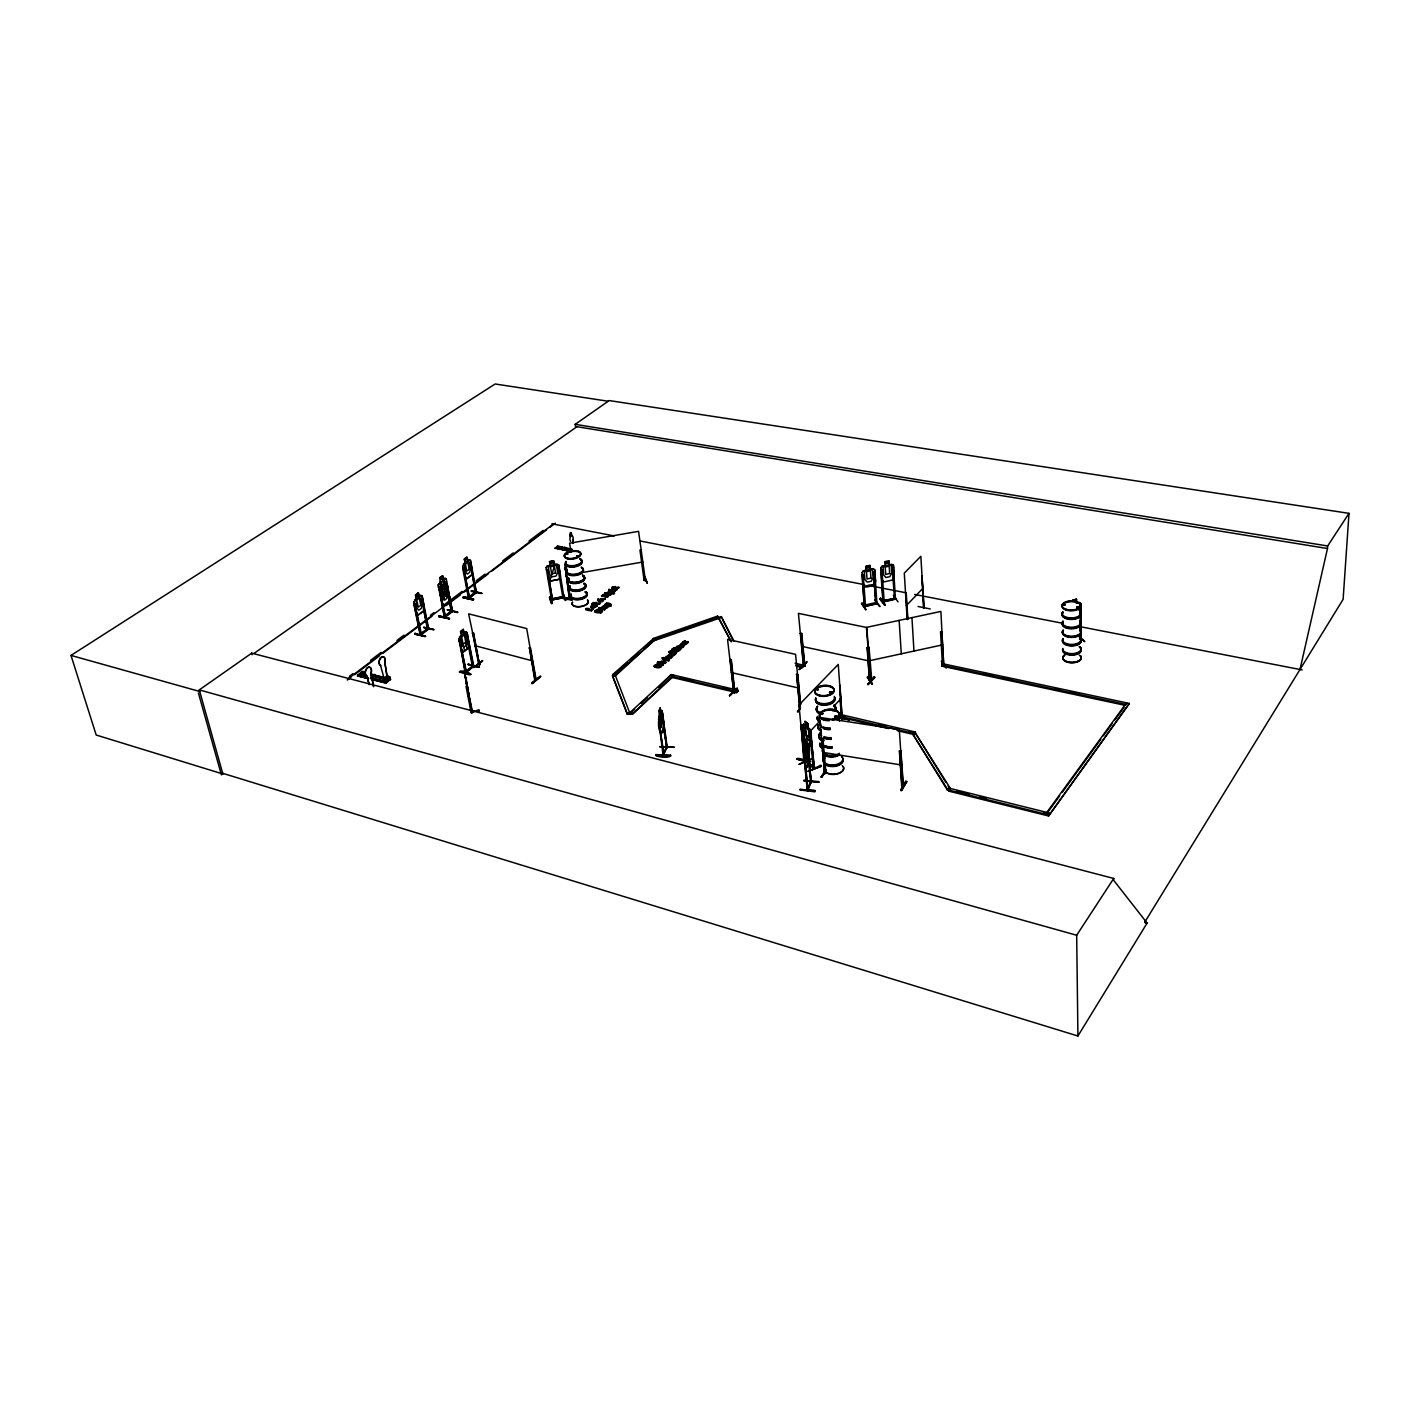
<?xml version="1.0" encoding="UTF-8"?>
<svg xmlns="http://www.w3.org/2000/svg" width="1420" height="1420" viewBox="0 0 1420 1420"><rect width="100%" height="100%" fill="white"/><g stroke="black" fill="none" stroke-linecap="round" stroke-linejoin="round"><path stroke-width="1.5" d="M804.536 665.11L803.152 664.862L804.891 666.051L801.697 633.462L800.33 633.462L801.697 633.462M808.015 744.488C811.743 743.956 807.199 777.734 805.566 764.652M1126.521 703.912L1126.521 702.865L1046.824 812.4M941.851 665.163L1125.439 704.338L1125.439 705.403L941.904 666.175L941.851 665.163L943.075 663.797L1129.344 703.45L1048.581 815.985L949.093 791.224L949.039 790.141L950.37 788.473L1049.806 813.128L1049.841 814.246L1043.487 812.666M800.49 707.018L799.353 706.716L800.063 707.639M611.896 589.797L615.144 591.093L611.984 590.418L611.984 589.229L616.919 589.637L613.777 587.134C616.954 585.022 613.085 589.513 615.25 586.513M385.69 676.914L387.98 677.606M386.364 677.571L385.743 676.896L388.015 677.447L387.092 677.571L384.944 662.483A4.615 2.911 -75.4 0 0 383.702 656.928A4.615 2.911 -75.4 0 0 379.584 660.122A4.615 2.911 -75.4 0 0 380.826 665.678L380.595 665.625A4.615 2.911 -75.4 0 1 379.353 660.069A4.615 2.911 -75.4 0 1 383.489 656.874A4.615 2.911 -75.4 0 1 384.731 662.43L387.465 677.961L383.471 680.89L382.761 679.541L383.222 681.564L387.695 678.014L386.4 677.393M799.886 789.946L814.956 791.827L815.098 790.603L799.833 789.413L815.08 790.62M662.767 720.259L661.525 727.501L659.377 717.739L658.969 710.728L660.176 708.012L660.761 712.201M442.916 585.608L442.969 585.076M423.888 610.547L424.048 606.234M424.083 610.653L417.551 615.428L424.083 610.653L424.136 606.18L422.148 596.027L420.799 595.388L419.024 596.684L418.35 592.903L422.166 604.245L421.42 608.292L418.864 610.192L416.859 608.186L415.581 594.927L418.226 592.885L415.598 594.962M441.922 602.186L443.502 605.399L449.554 600.607L449.59 596.329M449.519 600.66L447.815 586.265L446.519 585.608L440.448 590.347M839.912 689.41L841.669 719.283M440.253 594.962L441.833 598.068L447.992 593.329L448.045 589.034M448.081 593.4L448.241 588.998M469.061 642.923L468.884 647.52L462.476 652.685L458.784 639.018L461.482 635.379L460.382 637.917L461.82 645.212L463.808 647.236L466.363 645.177L467.109 640.97L465.689 633.693L464.074 633.48M469.186 642.941L468.99 647.555L462.512 652.508M606.837 606.926C604.707 609.89 601.832 605.754 605.949 607.37C597.66 610.671 611.044 607.121 606.908 607.387M472.221 570.343L472.061 574.55L466.186 579.183L472.168 574.585L472.434 570.325M387.358 676.808L386.364 677.109M387.962 677.18L387.429 677.855M600.198 600.021C594.909 597.074 598.619 605.257 604.689 599.062L603.34 599.329M667.08 746.033L666.104 746.76M667.151 747.151L663.016 755.298M733.607 692.463L734.992 692.747L731.3 659.661L729.916 659.661L731.3 659.661M734.211 692.161C731.673 690.404 736.891 691.913 733.803 690.954M811.566 781.728L810.625 782.686L811.033 781.692M811.53 780.68L810.5 781.426L810.909 780.432M1327.487 548.528L1327.647 545.972L1349 513.348L609.18 400.564L575.207 424.332L575.544 426.479L1327.487 548.528L1299.992 669.495M664.081 754.748L658.72 720.969L663.104 755.298M808.299 789.768L808.104 788.455L807.075 789.378L807.891 790.691L801.199 725.354L803.773 760.374L804.377 759.522M804.377 760.392L804.466 758.245M839.38 685.86L840.001 685.185L842.22 719.585L838.261 664.4L798.945 705.03L807.27 790.674L807.59 789.786M663.832 657.424L663.264 658.418L664.702 657.851C667.631 656.998 667.808 655.401 668.128 658.454A1.881 0.959 -7.7 0 0 669.139 658.507C672.423 657.602 666.051 656.395 668.678 658.649C675.813 657.691 665.767 652.898 665.43 658.667C677.251 665.27 656.306 654.141 663.389 659.04M1349 513.348L1343.125 599.311L1144.662 922.308L1147.111 923.071L1077.922 1036.014L222.674 773.297M658.525 664.915L658.525 661.933L660.353 661.791C660.46 660.264 671.749 664.684 660.584 663.051L659.377 664.152L663.353 665.075L657.886 664.755L658.134 663.797L663.353 665.075M657.886 663.672L657.868 662.004L657.886 664.755M659.714 714.934L658.56 719.159L663.761 755.333M662.128 711.118L661.525 710.621C651.957 731.584 668.802 748.056 662.146 710.976L667.258 747.24M415.066 633.356C446.98 641.698 392.985 628.953 425.503 636.355M425.024 636.675L414.817 634.136M438.833 616.688C470.872 623.433 417.658 610.831 449.465 618.747M449.306 618.215L439.117 615.854M459.388 671.944C482.818 680.109 463.435 667.595 459.388 671.962M470.623 674.198L459.76 671.482L470.73 674.251M473.464 599.045L463.364 596.773L473.517 598.991L473.197 599.95L463.08 597.66L463.399 596.719M473.197 599.932L463.097 597.572M563.935 598.139L572.438 599.95C550.694 597.98 573.769 596.737 569.81 599.08L565.16 564.255L566.225 576.342M564.237 597.856L570.698 599.258M804.253 753.203L807.59 743.991L806.596 746.086L806.205 741.524L808.282 754.126L806.826 761.741L805.353 748.748L804.412 753.221L808.033 790.532M796.868 759.185L804.59 760.978C794.082 759.505 795.005 756.558 804.856 760.073M797.206 758.741L804.856 760.694M810.66 761.954L810.625 761.439M611.346 590.063L614.168 589.052M811.707 746.547L805.211 741.311L803.951 736.376L805.158 741.4L811.707 746.547L811.157 731.477L808.158 727.839M811.849 746.476L812.329 742.944M591.732 607.778L591.927 605.861L593.294 606.5L591.643 607.671L594.323 606.216L590.827 606.677L591.732 608.31L596.063 606.659L590.525 607.21L593.045 603.216M835.83 717.348C839.38 716.035 831.942 717.153 836.309 716.141M837.214 716.567L836.611 717.49M834.871 716.905L836.451 716.425M807.199 790.638L810.927 781.799M830.753 691.753L831.357 692.978M831.729 692.765L831.002 691.753M830.487 693.279L832.138 692.25M830.469 693.475L829.866 692.037M829.422 692.64L830.522 691.788M831.019 691.7L829.937 692.889L830.309 691.859M822.766 713.887L821.275 713.674L822.996 713.55M609.641 604.494C609.286 607.387 601.885 603.979 606.18 604.139A2.343 1.118 -8.5 0 0 604.955 604.884C605.009 607.494 610.476 606.216 609.996 604.352C609.003 606.606 612.535 606.819 610.28 604.529M822.109 713.035L821.31 713.798M818.186 689.8L817.157 688.948L817.689 690.031M817.813 689.108L817.192 688.966M817.742 689.747L816.908 689.818M670.524 755.191L655.969 754.641M655.987 754.517C654.655 757.162 671.323 758.812 670.542 755.085M670.577 755.813L656.04 755.103L670.63 755.777M482.622 661.063L473.605 667.648L482.143 661.028M655.88 755.6L670.435 756.221M601.672 596.365L604.281 594.519L610.209 594.483L606.464 595.726L606.216 594.359L604.245 594.075L601.565 595.743L607.831 597.163M812.045 758.688L808.814 760.694M387.749 677.5L387.483 677.997M570.201 533.086L570.396 537.115A2.787 1.58 -79 0 0 570.68 541.233L570.538 541.215M595.264 606.659C590.649 610.209 594.376 605.133 596.063 606.659M549.504 597.447C553.747 613.245 551.918 594.022 549.504 597.465L551.688 603.358M550.037 596.737L552.398 603.198M875.554 580.283C877.152 589.442 850.473 587.472 874.347 584.436L875.554 580.283L874.773 569.686L873.176 568.639L870.478 569.331M892.914 579.768L894.032 575.615M881.572 578.526L883.151 582.111L893.02 579.875L894.209 575.668L893.482 565.071L889.168 564.645L888.902 560.705L884.678 561.663L885.139 565.764L883.116 567.556L883.613 574.869L885.938 577.514L889.861 576.626L891.76 573.023L891.281 565.71L889.08 564.876L888.778 560.865M535.659 680.144L534.683 679.878L529.465 647.751L530.476 648.017L536.227 679.931L535.003 679.612M870.762 681.067L866.431 627.409L940.892 611.416L943.643 664.808L942.206 664.791M475.682 593.24L470.41 562.568L475.292 593.134L476.055 592.584L468.351 598.406L469.612 597.856L463.754 567.84L468.742 598.53L476.57 592.637L470.357 560.421C466.062 562.515 468.76 554.368 464.269 559.072L465.103 562.87L462.654 566.065L466.186 579.183M421.119 633.497L420.551 635.166L413.788 602.115L416.38 598.743M445.046 578.437L438.123 584.827L444.62 617.593L445.472 616.972L438.336 584.845L440.644 581.525M894.103 599.187L895.452 597.731M1079.981 625.315L1080.922 622.333L1080.087 625.368M1080.105 629.024L1080.656 603.34L1080.993 638.858M1079.768 630.569L1081.117 626.113M1079.732 617.256L1080.62 614.363M1079.821 617.327L1080.851 614.398M882.778 601.778L895.523 598.867L895.257 597.749M882.69 600.642L884.11 600.323M571.337 551.759L555.22 547.818L571.798 551.386M571.674 549.504L557.03 547.037L557.598 545.99L559.462 546.611L557.084 548.457L559.427 546.363M385.938 683.038L385.69 680.269L382.761 679.541M371.667 679.47L385.956 683.038L390.82 679.186M389.47 680.286L373.229 676.168L389.435 680.286L390.038 676.861L387.11 676.133M357.52 675.831L367.709 678.387L357.414 675.884L361.923 671.411C371.951 671.411 351.592 680.535 364.798 672.121M368.17 678.014C361.923 677.358 349.995 673.009 365.046 676.275M864.212 606.447L877.01 603.5M683.481 642.621L684.937 640.74L683.712 642.727M478.327 664.596L479.818 664.649L478.717 663.229M729.401 695.747L737.299 688.043L729.454 695.676M729.969 695.764L737.246 688.576M865.863 609.677C857.68 598.122 864.567 603.376 865.809 609.766L861.408 603.571M870.105 680.641L871.791 680.553L869.04 647.289L867.797 647.573L870.904 681.032L868.543 647.697L867.123 647.697L869.466 680.766L870.762 680.996L866.786 627.534L798.43 613.369L803.454 666.122L804.643 666.282L801.448 633.71M879.867 599.009L885.139 604.92L879.867 599.009L880.542 598.228M685.487 643.668L683.677 646.029L680.038 645L684.085 643.739L682.115 642.87L680.233 644.822L685.274 644.538L687.173 641.68L682.523 642.053L684.955 640.704M884.429 605.062L879.921 598.938M867.815 677.163L872.43 684.316L867.868 676.577L872.43 684.316L867.176 677.393L867.904 676.577M802.176 667.098C790.496 677.553 815.612 652.472 803.791 665.767M799.3 669.139L806.649 661.738M673.24 655.206L671.092 655.791M600.11 600.216C596.808 596.258 596.595 602.293 601.459 601.832A2.041 0.976 -8.6 0 0 602.595 601.512L603.447 599.968M678.085 647.342C694.22 644.414 671.731 645.976 677.358 646.987M475.292 593.134L476.233 591.643M451.134 610.99L452.252 610.529M446.572 583.354L452.589 611.487L451.4 611.931M452.092 611.487L444.158 617.487L445.117 615.96M677.393 650.75L673.293 650.804L676.719 652.082L678.121 650.875L672.885 651.904M818.878 782.331L803.667 780.379L818.843 781.603M427.438 628.243L428.574 627.782L427.739 628.474M428.148 627.764L427.509 629.468L428.805 628.882M665.944 662.678L658.525 661.933M674.163 747.328L659.697 746.778M673.879 654.922C678.582 654.691 661.862 649.117 672.743 655.082C668.713 655.117 665.465 654.957 671.731 655.774C675.157 653.537 674.18 656.732 670.968 656.324M810.536 781.781L807.678 789.467M811.033 781.479L811.441 780.609L807.962 790.532M420.302 634.935L421.491 634.527L414.977 603.89L413.877 604.37L420.196 635.077L428.361 628.865L422.486 600.358M666.158 747.115L663.885 753.7M663.14 755.387L666.637 747.133M806.169 768.131L809.045 761.209M663.832 727.129L661.099 733.643L660.176 730.253M807.696 747.186L808.104 751.499M806.205 741.524L804.998 744.471L806.347 741.772M805.442 744.719L806.205 742.979M805.584 746.157L806.347 744.435M662.466 713.603L666.867 747.967L663.389 726.916M660.726 712.432L661.525 710.444L662.288 711.118M659.182 710.781L660.335 708.012M578.508 556.658C578.277 555.114 579.023 555.877 578.011 556.604M578.171 556.622L576.538 556.125M577.07 556.622L577.78 555.699M611.984 590.028L616.919 589.637M567.627 554.261L566.491 553.906M567.326 554.191L566.491 554.421M564.237 548.741L564.716 548.457M810.5 738.347L809.435 740.654L806.826 738.613L804.341 726.17L805.601 725.833L803.684 724.218L802.708 725.016L804.519 742.571M442.294 588.909L441.229 591.199L442.632 598.193L444.549 600.181L446.98 598.317L447.708 594.341L444.176 583.159L441.442 585.129L442.419 588.963M616.316 588.767L618.854 587.276L614.363 587.259M618.854 587.276C617.931 589.886 610.902 586.815 614.079 588.413M666.104 658.33L668.288 656.395M599.968 603.642L593.666 604.37L597.429 605.808L592.406 604.583L593.524 602.577L599.968 603.642L591.643 603.66L592.335 605.559L593.844 605.506M841.74 719.39L842.344 717.419L841.581 718.076M813.66 766.924L814.689 768.575L813.252 768.06L809.755 730.377L808.211 727.856M806.684 761.83L814.53 767.12M808.85 763.853L814.583 768.397M1076.786 607.742L1079.111 607.05M1079.306 607.529L1077.478 607.778M1077.319 608.133L1076.608 607.085M1077.034 607.653L1076.857 607.405M1077.727 606.606L1077.159 607.76M1064.84 605.097L1064.006 604.192L1063.882 605.24M1063.757 604.476L1064.574 604.884L1063.811 604.263M1063.793 604.849L1065 604.902M372.821 675.547L371.472 676.417M607.76 606.447C603.553 603.624 598.938 609.588 604.299 606.198M903.404 785.899L900.919 750.896L899.552 750.701L901.806 786.077C900.457 784.177 904.043 783.911 903.084 786.254M900.724 790.478L906.688 781.71L901.558 790.62L900.67 789.751M906.084 781.603L900.848 790.39M901.54 790.532L906.634 781.692M901.487 785.047L903.138 784.568M900.919 750.896L899.375 751.003L901.842 786.041M555.167 548.51L557.598 545.99M386.009 683.038L371.791 679.399M389.648 679.807L372.04 674.997M825.41 770.261L820.902 777.202L824.949 772.835L824.558 771.592M826.049 769.746L821.718 777.343L826.032 770.279M824.292 771.983L825.925 771.841M826.209 773.137C822.251 774.397 828.712 772.054 824.807 771.646M563.989 597.483L551.51 600.039M1077.922 1036.014L1076.679 935.247L1113.724 878.465L251.713 653.147L199.297 689.889L222.851 773.971L96.187 735.028L71 655.419L495.172 383.986L607.991 401.221M439.117 615.801L438.833 616.724M678.121 650.875L675.441 652.49M810.678 780.609L810.802 781.87M665.288 658.17L667.56 656.501L671.909 657.3M821.612 738.4L822.925 738.613L821.612 738.4L824.576 773.243M665.856 662.004L663.051 662.98M836.646 717.029L835.99 715.875M832.173 692.623L831.712 692.197M943.679 663.655L942.046 663.69L943.555 663.353M943.785 664.773L941.762 631.563L940.537 631.847L942.472 665.146L942.401 663.957M546.239 567.698L547.286 566.154M942.312 663.584L942.117 664.879M570.911 551.368L569.597 543.185L638.574 531.346L645.39 580.389L644.289 580.318M894.263 598.281C900.493 598.743 883.613 601.796 882.938 601.991L880.737 570.148L881.891 569.881L884.216 601.707M882.832 600.607L894.209 598.583L884.039 600.625M874.631 569.775L876.939 603.837C878.785 601.636 873.815 603.465 876.868 602.701M875.803 602.861L876.921 602.364L876.921 603.802M1048.581 815.985L1129.344 703.45M1046.859 813.5L1059.71 795.839M1062.266 792.289L1100.819 739.27M1103.393 735.737L1112.392 723.366M1114.948 719.833L1123.948 707.462M862.082 572.65L863.289 570.875L866.235 570.29M875.732 602.559L864.372 605.204M862.188 572.597L864.354 606.642L861.976 574.78L863.147 574.514L865.561 606.447L865.454 605.275M883.222 601.973L880.95 567.982L882.051 566.243L884.944 565.604M880.844 568.018L882.051 566.243M601.565 607.902L603.802 606.375L607.849 607.068M599.879 603.003L597.216 603.89M569.633 597.98L569.899 597.873M570.591 598.548L565.249 567.947L569.402 598.974L570.627 598.406M949.093 791.224L950.37 788.473L915.935 734.016L913.131 734.655L947.495 790.248L950.424 789.573L948.134 785.934M464.943 671.625L465.21 672.725L473.304 666.193L466.931 632.574L465.778 631.847L463.949 633.444L463.24 629.326L467.127 649.064M897.12 730.59L914.143 734.601L915.456 733.093L915.403 732.028L838.759 714.082M914.143 734.601L915.403 732.028M941.904 666.175L943.075 663.797M468.298 597.216L475.54 592.477M468.493 598.299L462.689 568.302L463.754 567.84M451.187 611.31L444.087 616.28M444.3 617.38L438.922 586.531L445.383 617.079L444.602 615.854M930.242 608.949L918.012 606.482M838.208 717.65L849.621 719.745L837.906 716.905M924.101 608.221L921.97 575.987L923.479 608.168L923.941 607.068M668.376 657.052L668.216 659.128A1.881 0.959 -7.7 0 0 669.228 659.182L670.914 657.637M874.241 676.648L867.709 684.493L875.004 677.464L874.329 676.719M867.709 684.493L874.471 677.287L868.436 684.617M869.377 679.559L870.904 679.559L869.803 679.292M905.8 592.655L907.611 619.582M801.661 725.46L800.525 726.064M868.543 647.697L867.123 647.697M809.773 731.761L818.719 722.247M833.646 706.397L841.119 698.462M800.276 708.189L797.49 711.189L798.182 711.935M797.49 711.846L800.383 708.722M906.315 605.63L922.681 588.572M799.673 708.047L796.638 674.394L797.809 674.66L800.685 704.604M797.809 674.66L796.389 674.642M578.401 556.072L576.68 555.983L578.047 556.516M605.009 606.358C602.737 608.523 607.032 608.86 606.216 606.624M566.74 553.605L567.751 553.995L566.917 553.552M796.052 666.122L802.531 667.56L803.773 665.199L795.129 663.282M802.531 667.56L803.471 664.542M605.399 596.169L605.133 595.158L602.719 595.459L604.867 595.921L605.506 594.696L602.666 595.548M736.59 691.593L672.086 676.47L672.21 677.464L736.714 692.623L738.027 690.209L671.252 674.571L629.876 712.645L627.125 713.231L612.481 675.529L615.144 674.962L655.578 639.142L615.304 675.955L612.641 676.523L612.481 675.529M736.714 692.623L738.027 690.209M563.722 596.648L562.515 596.915M552.327 599.08C546.256 600.909 569.402 597.589 562.657 596.595M612.641 676.523L627.285 714.26L632.361 714.242L673.541 675.103M632.361 714.242L673.683 676.115M627.604 662.536L613.049 675.423L612.908 674.429L615.144 674.962L630.019 713.656L634.793 709.254M641.166 703.397L647.52 697.539M658.649 687.298L671.252 674.571M684.795 642.497L688.096 642.248A2.077 1.047 -7.4 0 1 687.919 642.852L686.339 643.881C685.736 643.597 679.47 648.514 683.996 643.082M681.493 645.408C684.458 640.402 677.802 646.987 682.434 643.952M682.079 645.55L684.085 643.739M663.264 664.418L662.856 665.519M668.5 659.643L668.092 660.761L663.14 659.998M671.82 656.644L671.411 657.744M674.802 653.946L674.394 655.046M676.009 652.827C664.471 655.33 669.903 647.094 675.601 653.946M679.026 650.094C667.489 652.596 672.903 644.378 678.618 651.194M676.364 647.307L681.529 648.549L675.157 648.408M683.233 646.278L682.825 647.378M679.843 650.094C681.44 648.159 677.109 651.283 675.245 649.064L674.908 647.751L673.541 648.07L674.997 648.408M601.157 611.967C607.441 604.547 583.868 612.89 600.891 612.89C605.683 610.44 598.654 607.866 596.648 610.369C594.927 611.434 604.689 608.417 600.766 612.304M669.193 652.49L669.601 651.372M674.198 649.987L672.476 651.549L670.843 650.804L674.198 649.987L673.382 651.46M672.21 649.756L672.618 648.656M673.63 648.727L674.908 647.751M670.932 651.46L671.341 650.36M658.72 664.01L659.945 662.891M671.909 652.064L672.476 651.549M661.915 661.099L657.797 664.098M663.051 659.341L665.341 658.01M669.778 653.999L670.187 652.898M675.245 649.064L675.636 647.964M681.405 644.751L682.931 643.366M643.97 579.52L644.307 580.336M645.372 579.271L644.005 579.839M802.797 725.159L803.738 724.395M644.147 579.236L645.319 579.076L645.461 580.425M630.853 659.661L638.929 652.508M643.792 648.212L651.886 641.059M612.908 674.429L653.36 638.645L655.578 639.142M1078.49 607.423L1077.744 607.032M604.92 608.807L604.512 609.854L598.619 607.991L604.92 608.807L604.512 609.854M606.18 604.139C605.932 601.139 615.357 604.867 609.322 606.553M600.216 608.914L600.625 607.866M602.293 608.062L604.529 606.872M596.24 610.707C602.044 614.629 603.34 607.831 597.927 609.819M595.175 611.629L597.483 609.979M598.725 608.63L599.932 607.689M591.643 607.139L593.187 605.861M605.346 598.512L600.731 598.725L605.452 599.151M602.826 596.08L604.955 596.542L610.209 594.483M605.577 596.684L610.298 595.122M592.282 607.902L594.323 606.216M591.146 609.588L593.578 608.275L591.412 610.795C579.662 609.996 588.927 605.896 591.412 610.795M593.578 608.275L591.253 610.209L585.608 608.914M597.323 605.168L596.933 606.216L592.459 605.399M601.565 595.743L607.742 596.524M610.955 593.862L610.582 594.891L604.76 593.081L610.955 593.862L610.582 594.891M615.144 591.093L608.683 589.62L615.055 590.471M616.83 588.998L616.44 590.028M608.683 589.62L611.381 590.294M612.553 586.868L612.18 587.898L613.777 587.134M608.772 590.241L609.162 589.211M585.715 609.553L586.14 608.488M593.134 603.624L593.524 602.577M604.849 593.702L606.038 592.779M592.3 603.944L594.519 603.66M613.493 591.962L610.813 593.737L608.221 592.335A2.308 1.101 -8.4 0 1 609.428 591.607C613.209 586.602 615.907 595.495 612.801 592.939C613.12 589.691 616.724 594.731 612.517 593.986M592.246 604.92L594.359 603.89L591.945 604.086L592.672 605.275M593.666 604.37L594.856 603.376M595.353 602.967L596.258 602.222M594.856 603.482L596.347 602.861M606.322 593.986L606.713 592.957M609.286 591.536L609.641 590.542M613.866 587.756L615.339 587.152M569.526 598.938L566.669 576.644M479.463 667.116L468.05 664.223L479.41 667.063M834.463 716.514L835.492 715.911M460.115 642.781L466.399 672.21L465.068 672.832L459.707 640.686L466.328 672.388C463.257 669.512 468.529 672.299 472.7 666.158M465.866 671.305L472.31 666.069M472.629 665.838L473.57 665.146L472.256 665.731M465.476 671.696L465.476 672.973L473.801 666.282L467.02 632.45L465.778 632.006M532.447 683.553C558.042 662.128 514.2 697.894 540.416 676.594M535.074 678.476L535.304 679.594M540.239 676.062L531.754 682.807M463.186 644.112L465.742 642.071M565.621 568.018L564.574 568.479M461.766 636.817L464.322 634.775M465.902 632.024L459.388 636.923M464.571 651.123L460.488 631.509L463.364 629.362L460.737 631.598M466.434 635.379L467.553 634.864L466.434 635.379L472.469 666.867L473.162 664.986M460.098 640.775L458.944 641.29M530.476 648.017L529.181 647.981M388.139 676.257L386.542 677.234L387.305 680.641L388.636 679.594L387.873 676.186L388.885 679.665M385.69 680.269L386.382 681.635L390.056 678.742L389.701 677.127L386.772 676.399M571.55 549.966L571.568 551.386M370.673 678.05L375.022 674.66L370.762 678.458M565.959 547.676C559.391 552.007 569.455 547.268 564.13 547.303L561.788 549.398L564.13 547.303M562.497 546.984C555.912 551.297 565.976 546.576 560.651 546.611L558.326 548.706L560.651 546.611M474.014 667.187L482.587 660.531M478.93 664.365L478.114 663.459L479.108 663.761M365.26 673.719L362.437 676.364L365.348 674.127M358.089 675.352L362.011 671.802L364.887 672.53M481.859 593.347L471.209 590.809L481.806 593.294M457.897 612.233L447.424 610.121M457.506 612.623L447.211 609.659L457.382 612.002M223.206 773.474L221.396 774.841L198.392 692.978M475.185 592.389L469.47 597.074M451.542 611.381L444.939 616.067M420.764 635.042L428.716 628.953L422.148 596.027M452.501 611.558L444.762 617.487M433.81 629.894L423.55 627.427L433.615 629.433M414.782 634.243L415.119 633.267M423.994 627.285L433.686 629.433M463.08 597.678L473.623 599.613M471.334 591.43L481.469 593.524M347.367 680.073L350.9 677.411M354.414 674.748L379.087 656.129M382.619 653.484L431.982 616.262M446.075 605.63L460.169 594.98M463.701 592.335L488.373 573.716M491.906 571.053L546.54 529.855M550.072 527.193L555.362 523.199M349.444 676.222L352.976 673.577M370.567 660.318L381.128 652.366M396.979 640.438L404.025 635.13M430.42 615.25L433.952 612.606M449.785 600.678L462.121 591.394M476.197 580.78L485.001 574.159M502.609 560.9L513.17 552.948M529.003 541.02L543.097 530.423M347.421 679.257L553.321 524.069M473.641 633.249L472.363 633.231L473.641 633.249L479.516 664.915L473.339 633.462M414.977 603.89L413.877 604.37M421.314 598.867L422.077 598.317M439.277 586.62L438.176 587.081M445.773 581.809L446.501 581.259L445.418 581.721L451.702 612.162L451.933 610.387M414.498 600.128L420.799 595.388M463.328 564.148L469.381 559.693M443.146 579.733L444.939 578.259L446.253 578.916L452.518 611.647M464.393 559.09L466.985 557.19M442.578 575.774L446.235 587.046L445.507 591.022L443.022 592.885L441.087 590.862L439.774 577.727L442.578 575.774L443.324 579.555M442.507 575.97L439.774 577.727M618.942 587.916L616.227 588.146M610.209 606.109L609.712 604.92M613.422 593.507L612.925 592.353M663.921 658.099L662.306 658.773L663.477 659.697M657.868 662.004L656.963 663.229L658.134 663.797M253.931 653.448L576.964 426.71M569.988 599.027L570.006 597.234M924.171 606.802L923.817 607.813M563.119 548.262L564.184 547.978M469.008 598.423L468.742 597.323M473.073 666.832L466.807 635.468M420.888 634.491L416.326 611.984M570.432 532.589L571.213 532.678M602.506 600.873C601.352 597.412 599.311 602.914 602.79 599.453M1064.538 604.529L1064.006 604.938M822.695 713.727L821.594 713.798M817.689 689.676L817.352 689.836M685.043 641.361L682.683 642.87L687.262 642.337M685.469 643.686L687.83 642.195A2.077 1.047 -7.4 0 0 688.008 641.591L683.393 641.964M609.127 604.778C599.772 603.571 613.777 604.902 606.642 605.772M609.925 591.093C607.742 596.187 615.197 589.176 612.34 592.229C611.718 594.927 605.754 591.998 609.18 590.915M610.014 591.732L609.091 592.885L612.837 591.714M808.033 771.326L821.381 766.232L807.98 771.468L820.866 765.185L821.381 766.25M799.14 764.262L805.069 761.564M808.335 760.321L812.417 758.404M799.176 764.208L805.051 762.043M808.069 727.91L807.749 723.561L804.945 721.395L807.803 723.561L809.826 744.897M803.542 724.271L810.181 729.383M810.589 733.501L814.139 768.77L810.909 734.3M804.891 751.34L803.063 727.59L805.885 749.6M803.827 728.194L802.62 727.785M564.414 548.457L563.296 548.617M656.768 666.619C666.672 663.85 658.578 670.666 654.407 666.37A2.13 1.083 -8 0 1 654.176 665.59C661.702 662.341 661.329 669.583 657.46 666.158M803.507 665.749L804.891 665.998M901.718 785.97L903.226 786.201M469.257 597.784L463.399 567.769M825.748 772.178L825.659 773.474M476.197 592.513L470.41 562.568M656.998 667.045L654.336 666.867A2.13 1.083 -8 0 1 654.283 666.246C658.631 661.471 664.56 669.352 656.928 666.388M478.629 664.365L479.694 664.649M871.436 679.452L870.566 680.872M655.703 640.118L653.289 638.467L717.597 616.085L731.46 641.858M659.643 637.278L715.627 617.789M653.289 638.467L654.425 639.55L721.324 616.599L734.069 641.308M653.413 639.444L654.567 640.526L721.431 617.576L721.324 616.599M849.337 720.029L837.995 717.384M564.006 597.749L558.717 564.965L560.421 575.207L559.569 579.183L549.682 581.188L559.604 579.236M551.333 598.974L562.444 596.986M821.985 712.911L822.73 713.231M1079.519 637.722L1080.602 637.491L1080.443 638.68A9.372 4.739 -0.6 0 1 1071.851 645.496A9.372 4.739 -0.6 0 1 1063.154 639.018M1080.797 637.811L1079.945 639.266M1079.484 639.018L1080.62 638.68L1080.549 605.896L1079.395 606.234M1079.732 639.231L1080.869 638.894M836.54 717.295L834.765 716.905M831.339 692.694L829.848 693.137M1072.49 600.411L1076.378 599.258L1076.431 603.376M1073.183 600.891L1075.685 600.145L1075.703 601.512M1077.46 606.855L1078.401 606.784M685.398 643.011L687.173 641.68M869.998 680.482L871.117 680.73L869.59 680.748L867.354 647.449M733.998 692.197L735.24 692.445L733.75 692.445L727.555 639.408L795.573 654.336L800.454 704.87M535.731 679.009L535.802 680.198L526.696 628.563L468.635 613.848L479.392 664.879M535.109 679.63L529.465 647.751M535.926 680.162L534.825 679.878M478.735 664.4L472.665 633M898.043 601.867L893.34 595.353M877.028 603.748L864.656 606.624M879.53 606.535L875.004 600.465M913.131 734.655L947.424 789.147L950.37 788.473M866.324 570.308L865.898 566.278L870.194 565.391L870.353 569.491L872.554 570.325L873.087 577.638L871.188 581.259L867.247 582.147L864.904 579.502L864.354 572.171L866.377 570.378L866.093 566.438L870.069 565.55L870.3 569.42M882.122 566.367L891.902 564.237M863.342 570.929L873.176 568.639M892.168 567.574L893.499 567.503L892.168 567.574L894.582 599.4L894.032 598.051M882.051 570.095L880.737 570.148M873.477 572.189L875.927 604.068L873.477 572.189L874.631 571.923M946.181 668.128L941.247 661.205M871.543 679.115L870.016 679.452L871.472 679.488M868.916 660.85L942.614 644.84M565.16 600.518L562.835 594.039L565.87 600.376L563.598 594.483M547.463 569.473L546.292 569.722L547.534 569.668L552.522 600.181L547.534 569.668M557.723 567.343L558.947 567.308L557.723 567.343L562.941 597.98L562.568 596.631L552.345 598.725M549.611 561.752L553.552 560.935L554.191 564.716L556.498 565.55L557.652 572.597L556.054 576.041L552.131 576.857L549.522 574.284L548.351 567.237L550.25 565.533L549.433 561.592L553.676 560.776L554.279 564.503M600.021 599.595L602.417 599.755L600.82 599.364M602.506 600.873A2.041 0.976 -8.6 0 1 601.76 601.121L599.897 600.678L602.879 600.074M468.263 664.702L479.108 667.311L468.067 664.205M656.43 666.726L655.046 666.193L657.726 666.193M644.556 577.337L647.147 583.087L644.467 576.715L645.266 577.212M644.183 580.389L645.425 580.141M644.112 580.62L639.958 550.055L641.112 549.842M583.034 572.384L642.852 562.018M420.799 633.338C415.297 637.669 439.277 620.007 421.296 633.675M468.653 692.747L469.115 698.427L465.707 677.216M471.174 711.473L479.285 710.16L471.316 712.13M471.28 711.668L479.41 710.816M471.28 711.917L479.392 710.657M472.115 712.751L464.748 674.163L472.611 712.68M471.688 712.858L465.884 677.322M465.707 678.174L465.085 675.423M465.902 682.221L466.222 684.44M466.026 686.357L471.191 712.947M865.312 606.109L865.721 605.506M371.188 674.944L372.91 675.672M371.259 675.263L372.892 675.867L371.152 676.79M871.738 679.701L871.649 680.588M835.368 716.053L836.859 716.159M551.617 600.341L546.061 567.609L547.179 565.976L557.03 564.006L558.77 565.071L554.954 564.45L549.717 581.259L547.783 577.78M612.978 588.324L611.292 589.673M814.033 767.528L807.128 761.635M473.392 666.122L472.469 666.867M576.573 556.534L577.585 556.604M923.941 608.221L920.852 556.321L904.291 573.112L907.167 619.493M830.824 692.8L829.901 692.605M663.868 722.159L664.045 727.2M824.931 772.888L826.032 773.083M902.073 785.633L903.138 785.757M659.714 746.583L674.163 747.097M818.896 782.136L803.755 780.893M734.513 691.575L734.655 692.765L731.052 659.909M1084.685 641.751L1080.229 637.935A9.248 4.668 -0.6 0 1 1073.058 644.378A9.248 4.668 -0.6 0 1 1062.621 639.213M1077.975 606.606L1078.934 606.908M564.379 548.014L562.959 548.599M906.705 781.799L905.836 780.947L900.706 789.768M575.207 424.332L1327.647 545.972M822.659 752.334L901.647 765.025M681.99 644.893L685.008 643.402M680.34 646.26L677.447 647.644M645.195 577.141L647.147 583.087M551.901 523.803L614.274 535.943M640.384 541.038L864.62 584.703M868.969 585.555L905.978 592.761M914.675 594.447L1062.71 623.291M1080.123 626.682L1302.176 669.92M571.834 535.872L571.976 535.908A2.787 1.58 -79 0 1 572.917 539.511L573.378 543.381L572.917 539.511M570.396 537.115L569.828 534.435M571.745 549.096L557.474 546.682L571.976 549.256M572.1 551.155L555.894 547.925M555.255 548.244L571.639 551.51M612.073 587.259L613.298 587.525M567.592 579.484L566.314 576.254M984.113 673.559L992.74 675.387M1003.532 677.695L1012.158 679.541M1055.326 688.735L1059.639 689.659M1070.414 691.966L1079.058 693.794M604.76 593.081L611.061 594.483M801.537 646.313L869.271 660.992M605.115 606.997L606.304 607.245M598.619 607.991L605.009 609.446M595.069 610.99L600.802 612.251M600.731 598.725L602.311 599.134M795.946 665.11L802.442 666.548M683.322 646.934L678.068 646.49L678.103 647.786L681.529 648.549M681.44 647.893L678.103 647.786M673.541 648.07L680.322 649.65M672.121 649.1L679.097 650.75M670.843 650.804L672.157 651.106M669.104 651.816L676.097 653.484M415.474 594.909L416.273 598.707M669.69 653.342L674.89 654.602M668.997 657.194L670.275 657.495M731.442 672.601L798.821 688.061M413.788 602.115L416.042 612.322M660.158 662.696L658.614 662.59L659.022 661.489M458.784 639.018L465.565 672.903M439.153 616.386L449.341 618.765M680.127 677.624L693.013 680.641M723.099 687.688L729.543 689.215M733.838 690.209L738.134 691.221M840.977 715.627L845.237 716.621M879.282 724.608L885.672 726.099M909.084 731.584L915.456 733.093M839.522 716.053L914.089 733.554M462.476 652.685L460.95 649.401M837.48 716.585L888.601 728.602M956.778 791.135L969.452 794.295M980.031 796.922L986.385 798.484M949.039 790.141L1048.563 814.867M369.129 684.493L366.804 676.115A4.668 2.964 -75 0 1 365.526 670.524A4.668 2.964 -75 0 1 369.715 667.293A4.668 2.964 -75 0 1 370.993 672.867L373.673 686.588M375.022 674.66L372.235 674.358M370.478 674.127L384.802 677.606M387.145 678.014L390.056 678.742M372.164 674.589L384.376 677.642M632.219 713.231L629.876 712.645L630.019 713.656M373.353 675.76L389.737 679.754M383.098 679.275L386.027 680.003M384.571 680.233L380.595 665.625M366.804 676.115L369.342 684.547M370.709 677.571L387.447 681.866M364.62 676.31L358.497 674.518M370.726 677.837L387.021 681.902M357.556 674.766L366.52 677.216M370.602 678.245L386.897 682.31L370.318 678.405M357.645 675.174L367.78 677.322M371.916 678.991L386.506 682.594M474.759 645.621L532.411 660.832M472.665 712.077L472.452 710.799M1147.165 923L1144.662 922.308L1147.111 923.071L1113.724 880.365L1113.724 878.465M199.297 689.889L1076.679 935.247M71 655.419L199.741 691.487M804.661 665.962L803.631 665.767L800.56 633.231M733.767 692.481L730.182 659.413M420.781 595.53L422.077 596.151M813.997 768.646L806.755 762.717M446.501 585.768L447.744 586.389M444.921 578.419L446.182 579.041M469.257 559.658L470.535 560.332L472.345 570.361M606.038 605.577L609.02 604.157M1079.466 614.132L1080.939 615.126M1079.342 610.387L1080.904 611.452L1079.289 610.547M1079.253 602.399L1080.744 603.411M805.743 727.253L808.353 729.276M806.489 735.205L809.098 737.246M1072.348 600.305L1076.52 599.08L1076.555 603.198M1079.306 636.604L1084.649 641.236M807.43 743.991L811.228 782.704L808.726 757.996M730.608 640.935L717.597 616.085M880.08 606.482L874.88 599.968M941.762 631.563L940.537 631.847M869.04 647.289L867.797 647.573M945.844 782.296L915.935 734.016M416.007 612.215L417.675 615.446M722.425 619.475L733.199 640.384M440.342 594.873L441.868 597.891M810.039 729.436L814.601 768.504M864.567 586.602L862.952 583.052L864.46 586.744M881.66 578.419L883.24 581.969M660.335 730.253L661.259 733.448M467.659 690.688L468.227 692.676L467.411 686.002M251.713 653.147L252.121 654.709M414.622 603.819L415.474 607.902M421.669 598.956L427.899 629.575M423.426 609.056L427.544 629.486M464.748 674.163L471.653 709.929M448.844 599.045L451.347 612.091M464.5 559.16L465.21 562.906L464.145 565.107L465.494 572.065L467.358 574.071L469.772 572.278L470.481 568.355L466.878 557.155M370.993 672.867L373.46 686.534M566.03 565.249L567.166 572.295M565.249 567.947L565.959 572.295M571.408 533.21L571.976 535.908M594.749 602.843L594.944 604.015M593.045 604.245L593.258 605.417M600.66 611.665L600.891 612.89M599.471 608.789L599.187 607.529M605.31 592.619L605.594 593.862M606.393 603.074L606.766 604.281M615.144 674.962L615.304 675.955M627.125 713.231L627.285 714.26M663.14 721.981L660.176 708.012M663.708 726.17L666.779 747.985M660.353 661.791L660.584 663.051M654.425 639.55L654.567 640.526M663.868 658.596L664.134 659.838M674.447 648.922L674.109 647.573M465.849 680.624L466.168 683.18M718.786 617.132L718.91 618.108M805.087 721.324L807.217 742.837M808.583 760.96L810.625 782.686M805.104 744.435L805.584 748.802M802.939 725.087L805.637 751.943M804.927 746.867L805.335 751.144M796.638 674.394L799.851 707.692M801.199 725.354L801.625 729.738M802.264 736.341L807.447 789.84M807.873 748.02L811.193 782.633M822.925 738.613L826.014 773.438M824.647 773.314L819.464 717.366L899.304 729.578L903.067 786.183M840.001 698.729L841.669 719.478M899.144 620.38L901.292 653.821M893.34 565.16L895.47 599.204M911.942 617.629L913.965 651.07M906.244 592.743L907.877 619.28M947.424 789.147L947.495 790.248M467.482 687.209L467.588 689.463M465.991 679.718L466.115 681.973M367.017 676.168A4.668 2.964 -75 0 1 365.739 670.595A4.668 2.964 -75 0 1 369.945 667.347A4.668 2.964 -75 0 1 371.206 672.938M582.644 569.172A8.254 3.816 -8.9 0 1 576.662 575.348A8.254 3.816 -8.9 0 1 567.095 572.366M581.508 567.929A8.378 3.869 -8.9 0 1 581.525 572.97A8.378 3.869 -8.9 0 1 571 575.118A8.378 3.869 -8.9 0 1 567.379 570.822M582.537 575.1A8.218 3.834 -8.9 0 1 582.555 580.088A8.218 3.834 -8.9 0 1 572.224 582.2A8.218 3.834 -8.9 0 1 568.657 577.958M582.591 575.278A8.254 3.852 -8.9 0 1 582.608 580.283A8.254 3.852 -8.9 0 1 572.242 582.413A8.254 3.852 -8.9 0 1 568.657 578.135M580.177 559.409A8.396 3.852 -8.8 0 1 580.177 564.414A8.396 3.852 -8.8 0 1 569.633 566.562A8.396 3.852 -8.8 0 1 565.994 562.302M581.277 567.041A8.271 3.816 -8.9 0 1 581.295 572.011A8.271 3.816 -8.9 0 1 570.911 574.141A8.271 3.816 -8.9 0 1 567.343 569.899M581.312 560.651A8.289 3.799 -8.8 0 1 575.295 566.793A8.289 3.799 -8.8 0 1 565.71 563.829M581.437 567.503A8.378 3.869 -8.9 0 1 581.454 572.526A8.378 3.869 -8.9 0 1 570.929 574.674A8.378 3.869 -8.9 0 1 567.308 570.396M580.106 558.965A8.396 3.852 -8.8 0 1 580.106 563.971A8.396 3.852 -8.8 0 1 569.562 566.118A8.396 3.852 -8.8 0 1 565.923 561.859M579.928 558.522A8.289 3.799 -8.8 0 1 579.946 563.456A8.289 3.799 -8.8 0 1 569.544 565.568A8.289 3.799 -8.8 0 1 565.959 561.361M587.188 595.158A8.2 3.887 -8.9 0 1 577.337 599.861A8.2 3.887 -8.9 0 1 571.461 595.388M585.288 592.53A8.2 3.887 -8.9 0 1 587.081 594.146M585.288 591.998A8.325 3.941 -8.9 0 1 585.324 597.11A8.325 3.941 -8.9 0 1 574.887 599.275A8.325 3.941 -8.9 0 1 571.266 594.891M587.543 600.252A8.2 3.905 -8.9 0 1 580.567 606.731A8.2 3.905 -8.9 0 1 572.579 602.399M587.49 599.968A8.2 3.905 -8.9 0 1 580.531 606.447A8.2 3.905 -8.9 0 1 572.526 602.115M584.525 577.958A8.218 3.834 -8.9 0 1 575.792 583.567A8.218 3.834 -8.9 0 1 568.852 579.218M582.732 576.36A8.218 3.834 -8.9 0 1 583.868 577.07M582.679 575.934A8.254 3.852 -8.9 0 1 582.715 580.922A8.254 3.852 -8.9 0 1 572.349 583.052A8.254 3.852 -8.9 0 1 568.763 578.792M583.975 583.602A8.342 3.923 -8.9 0 1 584.01 588.679A8.342 3.923 -8.9 0 1 573.538 590.844A8.342 3.923 -8.9 0 1 569.917 586.495M586.212 591.838A8.2 3.887 -8.9 0 1 579.218 598.281A8.2 3.887 -8.9 0 1 571.231 593.986M583.957 584.135A8.218 3.869 -8.9 0 1 583.993 589.14A8.218 3.869 -8.9 0 1 573.662 591.27A8.218 3.869 -8.9 0 1 570.095 586.992M585.217 591.572A8.325 3.941 -8.9 0 1 585.253 596.684A8.325 3.941 -8.9 0 1 574.816 598.832A8.325 3.941 -8.9 0 1 571.195 594.465M583.904 583.159A8.342 3.923 -8.9 0 1 583.939 588.253A8.342 3.923 -8.9 0 1 573.467 590.4A8.342 3.923 -8.9 0 1 569.846 586.052M584.88 583.425A8.218 3.869 -8.9 0 1 577.887 589.832A8.218 3.869 -8.9 0 1 569.864 585.572M834.534 697.433A9.762 5.218 -4.9 0 1 825.464 704.728A9.762 5.218 -4.9 0 1 815.754 698.853M834.108 704.781A9.603 5.165 -4.9 0 1 832.936 711.136M821.381 712.822A9.603 5.165 -4.9 0 1 817.565 706.024M834.463 698.019A9.62 5.147 -4.9 0 1 826.759 705.066A9.62 5.147 -4.9 0 1 815.666 700.77M834.268 705.296A9.727 5.236 -4.9 0 1 834.569 710.515M821.363 713.443A9.727 5.236 -4.9 0 1 817.494 706.539M834.498 696.954A9.762 5.218 -4.9 0 1 825.428 704.231A9.762 5.218 -4.9 0 1 815.719 698.356M834.321 696.421A9.62 5.147 -4.9 0 1 825.375 703.61A9.62 5.147 -4.9 0 1 815.79 697.806M835.67 708.846A9.603 5.165 -4.9 0 1 835.422 710.213M819.5 713.727A9.603 5.165 -4.9 0 1 816.802 708.917M834.25 706.379A9.603 5.165 -4.9 0 1 835.279 707.55M834.303 705.775A9.727 5.236 -4.9 0 1 834.605 711.012M819.358 713.248A9.727 5.236 -4.9 0 1 817.547 707.036M820.21 721.111A9.514 5.165 -4.8 0 1 817.547 716.301M820.245 721.733A9.532 5.165 -4.8 0 1 817.583 716.905M823.831 740.832A9.656 5.307 -4.8 0 1 819.997 733.821M823.813 739.731A9.496 5.236 -4.8 0 1 820.032 732.827M823.795 740.352A9.656 5.307 -4.8 0 1 819.943 733.341M820.938 730.75A9.674 5.289 -4.8 0 1 818.222 725.815M820.902 730.253A9.674 5.289 -4.8 0 1 818.186 725.336M820.955 729.649A9.532 5.201 -4.8 0 1 818.275 724.786M820.334 722.514A9.514 5.165 -4.8 0 1 817.672 717.703M820.245 722.088A9.585 5.201 -4.8 0 1 817.547 717.242M821.949 740.601A9.496 5.236 -4.8 0 1 820.174 734.389M822.641 747.861A9.443 5.236 -4.8 0 1 819.979 742.979M821.097 731.229A9.532 5.201 -4.8 0 1 818.417 726.365M822.677 748.411A9.461 5.236 -4.8 0 1 820.014 743.512M1080.158 622.297A9.301 4.633 -0.7 0 1 1071.656 628.829A9.301 4.633 -0.7 0 1 1063.012 622.51M1080.283 621.729A9.425 4.686 -0.7 0 1 1071.639 628.35A9.425 4.686 -0.7 0 1 1062.888 621.942M1080.265 630.143A9.301 4.651 -0.7 0 1 1071.745 636.692A9.301 4.651 -0.7 0 1 1063.119 630.338M1080.247 629.752A9.301 4.651 -0.7 0 1 1071.745 636.302A9.301 4.651 -0.7 0 1 1063.119 629.947M1080.176 612.41A9.461 4.668 -0.8 0 1 1071.514 618.996A9.461 4.668 -0.8 0 1 1062.746 612.641M1080.141 620.753A9.301 4.633 -0.7 0 1 1071.621 627.25A9.301 4.633 -0.7 0 1 1062.994 620.948M1080.07 612.978A9.319 4.597 -0.8 0 1 1071.532 619.475A9.319 4.597 -0.8 0 1 1062.87 613.209M1080.265 621.268A9.425 4.686 -0.7 0 1 1071.639 627.871A9.425 4.686 -0.7 0 1 1062.87 621.463M1080.176 611.931A9.461 4.668 -0.8 0 1 1071.514 618.516A9.461 4.668 -0.8 0 1 1062.728 612.162M1080.052 611.416A9.336 4.597 -0.8 0 1 1071.514 617.913A9.336 4.597 -0.8 0 1 1062.852 611.629M1080.425 648.567A9.23 4.704 -0.5 0 1 1073.183 655.117A9.23 4.704 -0.5 0 1 1062.799 649.916M1079.306 646.952A9.354 4.757 -0.5 0 1 1074.39 654.514A9.354 4.757 -0.5 0 1 1062.657 649.384M1079.306 655.153A9.212 4.721 -0.5 0 1 1078.312 661.542A9.212 4.721 -0.5 0 1 1065.834 661.649A9.212 4.721 -0.5 0 1 1064.716 655.277M1080.478 655.703A9.177 4.704 -0.5 0 1 1077.017 661.525A9.177 4.704 -0.5 0 1 1065.284 660.832A9.177 4.704 -0.5 0 1 1064.734 654.78M1080.229 630.924A9.248 4.651 -0.6 0 1 1071.763 637.438A9.248 4.651 -0.6 0 1 1063.154 631.101M1080.514 655.916A9.212 4.721 -0.5 0 1 1077.034 661.755A9.212 4.721 -0.5 0 1 1065.266 661.063A9.212 4.721 -0.5 0 1 1064.698 654.975M1080.265 630.462A9.283 4.668 -0.7 0 1 1071.745 637.012A9.283 4.668 -0.7 0 1 1063.119 630.64M1080.407 647.041A9.23 4.704 -0.5 0 1 1073.165 653.573A9.23 4.704 -0.5 0 1 1062.764 648.39M1080.336 639.408A9.248 4.668 -0.6 0 1 1073.076 645.922A9.248 4.668 -0.6 0 1 1062.657 640.757M1079.306 646.49A9.354 4.757 -0.5 0 1 1074.39 654.034A9.354 4.757 -0.5 0 1 1062.657 648.904M1080.443 638.379A9.39 4.739 -0.6 0 1 1071.851 645.017A9.39 4.739 -0.6 0 1 1063.136 638.538M831.232 739.27A9.78 5.378 -4.7 0 1 824.239 738.187M821.594 735.968A9.78 5.378 -4.7 0 1 821.47 733.181M831.179 738.791A9.94 5.467 -4.7 0 1 824.079 737.708M821.399 735.436A9.94 5.467 -4.7 0 1 821.275 732.613M831.942 747.435A9.762 5.414 -4.7 0 1 824.949 746.352A9.727 5.378 -4.7 0 0 831.942 747.381M829.528 719.851A9.869 5.343 -4.8 0 1 820.21 712.929A9.869 5.343 -4.8 0 1 836.611 710.533A9.869 5.343 -4.8 0 1 832.067 719.478M831.889 746.76A9.709 5.378 -4.7 0 1 824.931 745.678M823.351 744.666A9.709 5.378 -4.7 0 1 823.103 739.305M819.908 717.384A9.833 5.325 -4.8 0 1 826.547 710.373A9.833 5.325 -4.8 0 1 838.723 713.248A9.833 5.325 -4.8 0 1 832.138 720.277M829.599 720.632A9.833 5.325 -4.8 0 1 820.955 718.591M831.907 747.026A9.798 5.414 -4.7 0 1 824.913 745.944M823.298 744.932A9.798 5.414 -4.7 0 1 823.05 739.518M829.546 720.171A9.869 5.343 -4.8 0 1 820.245 713.248A9.869 5.343 -4.8 0 1 836.646 710.852A9.869 5.343 -4.8 0 1 832.102 719.798M830.327 729.117A9.958 5.431 -4.8 0 1 823.209 728.034M821.577 727.022A9.958 5.431 -4.8 0 1 820.405 722.975M831.091 737.654A9.78 5.378 -4.7 0 1 824.097 736.572M821.452 734.353A9.78 5.378 -4.7 0 1 821.328 731.566M830.38 729.596A9.798 5.343 -4.8 0 1 823.369 728.531M821.754 727.537A9.798 5.343 -4.8 0 1 820.6 723.543M831.144 738.293A9.94 5.467 -4.7 0 1 824.026 737.211M821.346 734.939A9.94 5.467 -4.7 0 1 821.221 732.116M830.292 728.62A9.958 5.431 -4.8 0 1 823.156 727.537M821.523 726.525A9.958 5.431 -4.8 0 1 820.068 723.898M838.457 719.833A9.958 5.431 -4.8 0 1 839.522 721.058M830.238 727.963A9.816 5.343 -4.8 0 1 823.209 726.916M821.612 725.904A9.816 5.343 -4.8 0 1 820.174 723.33M838.279 719.319A9.816 5.343 -4.8 0 1 839.327 720.526M842.61 758.972A9.709 5.467 -4.7 0 1 837.321 765.841A9.709 5.467 -4.7 0 1 825.073 764.404M824.044 763.143A9.709 5.467 -4.7 0 1 823.919 760.321M842.699 758.386A9.851 5.538 -4.7 0 1 832.297 766.108A9.851 5.538 -4.7 0 1 824.665 758.369M842.255 765.611A9.709 5.485 -4.6 0 1 836.824 774.095A9.709 5.485 -4.6 0 1 824.363 769.658M843.267 766.552A9.709 5.485 -4.6 0 1 836.788 773.776A9.709 5.485 -4.6 0 1 824.718 770.74M832.014 748.18A9.709 5.378 -4.7 0 1 825.073 747.097M822.446 744.861A9.709 5.378 -4.7 0 1 823.227 740.725M831.978 747.754A9.78 5.414 -4.7 0 1 824.967 746.654M823.369 745.642A9.78 5.414 -4.7 0 1 823.121 740.228M837.658 755.44A9.887 5.502 -4.7 0 1 824.044 754.393M823.014 753.132A9.887 5.502 -4.7 0 1 822.872 750.292M842.894 758.759A9.709 5.449 -4.7 0 1 835.99 764.581A9.709 5.449 -4.7 0 1 824.931 762.806M823.902 761.564A9.709 5.449 -4.7 0 1 824.683 757.357M841.439 756.132A9.709 5.449 -4.7 0 1 842.486 757.375M839.593 754.925A9.745 5.431 -4.7 0 1 824.221 754.908M841.598 756.647A9.851 5.538 -4.7 0 1 838.421 764.475A9.851 5.538 -4.7 0 1 824.86 763.41M823.831 762.132A9.851 5.538 -4.7 0 1 824.612 757.872M837.605 754.961A9.887 5.502 -4.7 0 1 824.008 753.913M822.961 752.653A9.887 5.502 -4.7 0 1 822.837 749.795M839.468 753.328A9.745 5.431 -4.7 0 1 824.079 753.31M823.05 752.067A9.745 5.431 -4.7 0 1 822.908 749.263M441.726 590.951L444.229 593.986L443.413 599.755L444.957 594.394C447.087 599.559 449.874 595.051 445.33 593.187L446.128 587.631L444.584 592.761L441.851 590.791M654.939 665.536L657.637 665.536L654.922 665.572M599.648 600.128L597.607 600.163L599.648 600.128M440.395 590.241L439.809 592.229L440.502 590.276M880.471 598.264L885.015 604.849L880.506 598.228M807.66 755.582L806.489 758.298L805.726 750.257L806.897 747.541L807.66 755.582M662.181 721.626L661.063 724.164L659.981 716.372L661.081 713.834L662.181 721.626M660.211 709.397L659.679 712.432L660.211 709.397M805.708 760.729L805.868 762.167L805.69 760.854M462.973 630.569L461.571 633.196L462.973 630.569M446.395 595.335L443.945 597.199L442.543 590.205L445.01 588.341L446.395 595.335M443.945 585.537L442.365 586.726L443.697 584.294L443.945 585.537M420.799 605.257L418.243 607.156L416.77 600.074L419.326 598.175L420.799 605.257M469.203 569.313L466.79 571.106L465.458 564.148L467.872 562.356L469.203 569.313M444.904 588.022L442.419 589.886L441.017 582.857L443.502 581.011L444.904 588.022M442.436 578.188L440.839 579.378L442.188 576.928L442.436 578.188M417.959 594.075L416.557 596.56L417.959 594.075M466.612 558.308L465.298 560.705L466.612 558.308M889.665 573.503L885.725 574.39L885.228 567.077L889.168 566.189L889.665 573.503M870.975 578.117L867.016 579.023L866.484 571.692L870.442 570.804L870.975 578.117M888.157 561.752L885.618 562.32L885.707 563.634L888.245 563.066L888.157 561.752M869.395 566.367L866.857 566.935L866.946 568.248L869.501 567.68L869.395 566.367M555.557 573.023L551.634 573.84L550.463 566.793L554.386 565.994L555.557 573.023M552.966 561.716L550.428 562.231L550.64 563.509L553.161 562.977L552.966 561.716M468.351 695.197L468.955 698.462L468.351 695.108M807.412 723.916L805.726 722.62L807.536 725.354L807.412 723.916M582.644 580.549A8.236 3.852 -8.9 0 0 582.608 575.544A8.254 3.852 -8.9 0 1 582.644 580.567A8.254 3.852 -8.9 0 1 572.278 582.697A8.254 3.852 -8.9 0 1 568.71 578.437A8.236 3.852 -8.9 0 0 572.278 582.679A8.236 3.852 -8.9 0 0 582.644 580.549M567.805 558.291A8.325 3.781 -8.8 0 0 580.727 553.906A8.325 3.781 -8.8 0 0 569.012 551.546A8.325 3.781 -8.8 0 0 567.805 558.291M567.947 558.983A8.289 3.781 -8.8 0 0 580.798 554.616A8.289 3.781 -8.8 0 0 569.136 552.273A8.289 3.781 -8.8 0 0 567.947 558.983M567.84 558.539A8.325 3.781 -8.8 0 0 580.762 554.155A8.325 3.781 -8.8 0 0 569.047 551.794A8.325 3.781 -8.8 0 0 567.84 558.539M819.837 695.267A9.674 5.13 -4.9 0 0 834.055 689.712A9.674 5.13 -4.9 0 0 819.34 686.392A9.674 5.13 -4.9 0 0 819.837 695.267M819.926 696.048A9.638 5.112 -4.9 0 0 834.072 690.51A9.638 5.112 -4.9 0 0 819.429 687.209A9.638 5.112 -4.9 0 0 819.926 696.048M819.872 695.587A9.674 5.13 -4.9 0 0 834.072 690.031A9.674 5.13 -4.9 0 0 819.358 686.712A9.674 5.13 -4.9 0 0 819.872 695.587M1065.728 609.144A9.354 4.579 -0.8 0 0 1080.656 605.896A9.354 4.579 -0.8 0 0 1067.716 601.264A9.354 4.579 -0.8 0 0 1065.728 609.144M1065.763 609.961A9.336 4.579 -0.8 0 0 1080.638 606.695A9.336 4.579 -0.8 0 0 1067.733 602.08A9.336 4.579 -0.8 0 0 1065.763 609.961M1065.728 609.5A9.372 4.597 -0.8 0 0 1080.673 606.234A9.372 4.597 -0.8 0 0 1067.716 601.601A9.372 4.597 -0.8 0 0 1065.728 609.5M823.103 739.927A9.762 5.414 -4.7 0 0 823.351 745.34A9.727 5.378 -4.7 0 1 823.139 739.909"/></g></svg>
